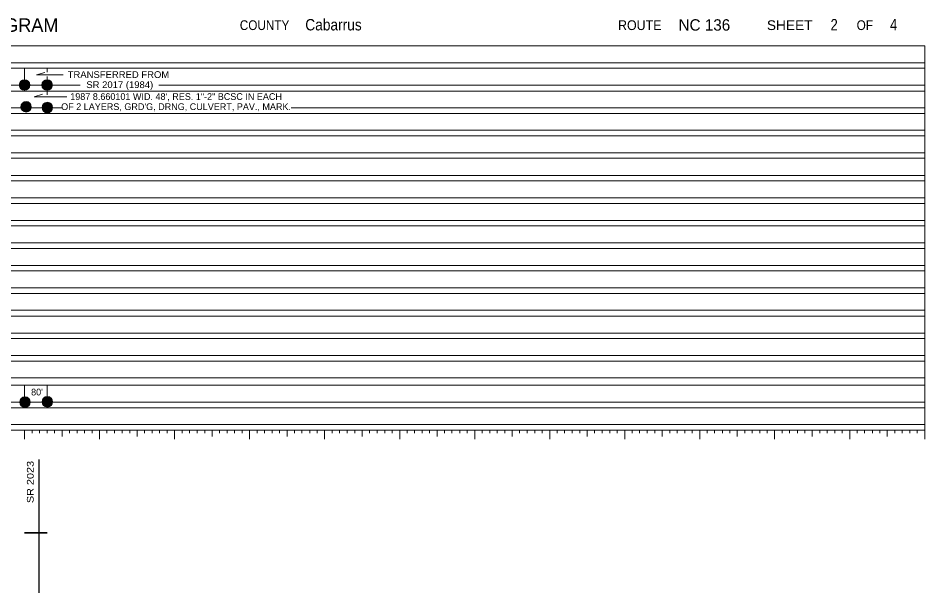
# Model space of a CAD drawing. Extents: x 0.3 to 21.8, y -10.9 to 5.5.
# Drawn here: x 9.71 to 21.81, y -2.17 to 5.5 of the extents above; entities that cross this region are included whole.
import ezdxf
from ezdxf.enums import TextEntityAlignment as Align

# ---------------------------------------------------------------- set-up
doc = ezdxf.new("R2010")
doc.units = 0
doc.header["$LTSCALE"] = 0.04
doc.layers.add('1', color=7, linetype='Continuous', lineweight=13)

msp = doc.modelspace()

# ---------------------------------------------------------------- hatches: boundary and pattern name
at = {"layer": '1'}
for points in [[(9.864, 4.606, 1), (9.724, 4.606, 1)], [(10.166, 4.606, 1), (10.026, 4.606, 1)], [(9.885, 4.315, 1), (9.745, 4.315, 1)], [(10.169, 4.306, 1), (10.029, 4.306, 1)], [(9.871, 0.377, 1), (9.731, 0.377, 1)], [(10.169, 0.381, 1), (10.029, 0.381, 1)]]:
    msp.add_hatch(color=256, dxfattribs=at).paths.add_polyline_path(points)

# ---------------------------------------------------------------- linework, layer by layer
for p, q in [((0.267, 5.129), (21.806, 5.129)), ((21.806, 0.002), (21.806, 5.129)), ((1.789, 4.901), (21.806, 4.901)), ((0.267, 4.829), (21.806, 4.829)), ((9.795, 4.526), (9.795, 4.829)), ((10.095, 4.778), (10.095, 4.829)), ((10.095, 4.526), (10.095, 4.718)), ((1.789, 4.603), (10.537, 4.603)), ((11.588, 4.603), (21.806, 4.603)), ((0.786, 4.526), (21.806, 4.526)), ((10.095, 4.473), (10.095, 4.526)), ((1.789, 4.302), (10.294, 4.302)), ((13.353, 4.302), (21.806, 4.302)), ((0.786, 4.228), (21.806, 4.228)), ((1.789, 4.004), (21.806, 4.004)), ((0.786, 3.927), (21.806, 3.927)), ((1.789, 3.701), (21.806, 3.701)), ((0.786, 3.629), (21.806, 3.629)), ((1.789, 3.4), (21.806, 3.4)), ((0.786, 3.326), (21.806, 3.326)), ((0.786, 3.025), (21.806, 3.025)), ((1.789, 3.102), (21.806, 3.102)), ((1.789, 2.801), (21.806, 2.801)), ((0.786, 2.727), (21.806, 2.727)), ((0.786, 2.426), (21.806, 2.426)), ((1.789, 2.501), (21.806, 2.501)), ((1.789, 2.2), (21.806, 2.2)), ((0.786, 2.126), (21.806, 2.126)), ((0.786, 1.825), (21.806, 1.825)), ((1.789, 1.9), (21.806, 1.9)), ((1.789, 1.601), (21.806, 1.601)), ((0.786, 1.524), (21.806, 1.524)), ((0.786, 1.226), (21.806, 1.226)), ((1.789, 1.298), (21.806, 1.298)), ((1.789, 1), (21.806, 1)), ((0.786, 0.923), (21.806, 0.923)), ((1.789, 0.702), (21.806, 0.702)), ((0.267, 0.603), (21.806, 0.603)), ((9.795, 0.3), (9.795, 0.603)), ((10.095, 0.3), (10.095, 0.603)), ((1.789, 0.377), (21.806, 0.377)), ((1.789, 0.077), (21.806, 0.077)), ((9.795, -0.118), (9.795, 0.002)), ((9.894, -0.039), (9.894, 0.002)), ((9.995, -0.039), (9.995, 0.002)), ((10.096, -0.039), (10.096, 0.002)), ((10.194, -0.039), (10.194, 0.002)), ((10.295, -0.08), (10.295, 0.002)), ((10.394, -0.039), (10.394, 0.002)), ((10.495, -0.039), (10.495, 0.002)), ((10.596, -0.039), (10.596, 0.002)), ((10.697, -0.039), (10.697, 0.002)), ((10.796, -0.118), (10.796, 0.002)), ((10.894, -0.039), (10.894, 0.002)), ((10.995, -0.039), (10.995, 0.002)), ((11.096, -0.039), (11.096, 0.002)), ((11.197, -0.039), (11.197, 0.002)), ((11.296, -0.08), (11.296, 0.002)), ((11.394, -0.039), (11.394, 0.002)), ((11.495, -0.039), (11.495, 0.002)), ((11.596, -0.039), (11.596, 0.002)), ((11.697, -0.039), (11.697, 0.002)), ((11.796, -0.118), (11.796, 0.002)), ((11.897, -0.039), (11.897, 0.002)), ((11.996, -0.039), (11.996, 0.002)), ((12.097, -0.039), (12.097, 0.002)), ((12.198, -0.039), (12.198, 0.002)), ((12.296, -0.08), (12.296, 0.002)), ((12.397, -0.039), (12.397, 0.002)), ((12.496, -0.039), (12.496, 0.002)), ((12.597, -0.039), (12.597, 0.002)), ((12.698, -0.039), (12.698, 0.002)), ((12.797, -0.118), (12.797, 0.002)), ((12.898, -0.039), (12.898, 0.002)), ((12.996, -0.039), (12.996, 0.002)), ((13.1, -0.039), (13.1, 0.002)), ((13.198, -0.039), (13.198, 0.002)), ((13.297, -0.08), (13.297, 0.002)), ((13.398, -0.039), (13.398, 0.002)), ((13.496, -0.039), (13.496, 0.002)), ((13.6, -0.039), (13.6, 0.002)), ((13.698, -0.039), (13.698, 0.002)), ((13.797, -0.118), (13.797, 0.002)), ((13.898, -0.039), (13.898, 0.002)), ((13.997, -0.039), (13.997, 0.002)), ((14.1, -0.039), (14.1, 0.002)), ((14.199, -0.039), (14.199, 0.002)), ((14.3, -0.08), (14.3, 0.002)), ((14.398, -0.039), (14.398, 0.002)), ((14.497, -0.039), (14.497, 0.002)), ((14.6, -0.039), (14.6, 0.002)), ((14.699, -0.039), (14.699, 0.002)), ((14.8, -0.118), (14.8, 0.002)), ((14.899, -0.039), (14.899, 0.002)), ((14.997, -0.039), (14.997, 0.002)), ((15.101, -0.039), (15.101, 0.002)), ((15.199, -0.039), (15.199, 0.002)), ((15.3, -0.08), (15.3, 0.002)), ((15.399, -0.039), (15.399, 0.002)), ((15.497, -0.039), (15.497, 0.002)), ((15.601, -0.039), (15.601, 0.002)), ((15.699, -0.039), (15.699, 0.002)), ((15.8, -0.118), (15.8, 0.002)), ((15.899, -0.039), (15.899, 0.002)), ((16, -0.039), (16, 0.002)), ((16.101, -0.039), (16.101, 0.002)), ((16.2, -0.039), (16.2, 0.002)), ((16.301, -0.08), (16.301, 0.002)), ((16.399, -0.039), (16.399, 0.002)), ((16.5, -0.039), (16.5, 0.002)), ((16.601, -0.039), (16.601, 0.002)), ((16.702, -0.039), (16.702, 0.002)), ((16.801, -0.118), (16.801, 0.002)), ((16.899, -0.039), (16.899, 0.002)), ((17, -0.039), (17, 0.002)), ((17.102, -0.039), (17.102, 0.002)), ((17.203, -0.039), (17.203, 0.002)), ((17.301, -0.08), (17.301, 0.002)), ((17.4, -0.039), (17.4, 0.002)), ((17.501, -0.039), (17.501, 0.002)), ((17.602, -0.039), (17.602, 0.002)), ((17.703, -0.039), (17.703, 0.002)), ((17.801, -0.118), (17.801, 0.002)), ((17.9, -0.039), (17.9, 0.002)), ((18.001, -0.039), (18.001, 0.002)), ((18.102, -0.039), (18.102, 0.002)), ((18.203, -0.039), (18.203, 0.002)), ((18.302, -0.08), (18.302, 0.002)), ((18.403, -0.039), (18.403, 0.002)), ((18.501, -0.039), (18.501, 0.002)), ((18.602, -0.039), (18.602, 0.002)), ((18.703, -0.039), (18.703, 0.002)), ((18.802, -0.118), (18.802, 0.002)), ((18.903, -0.039), (18.903, 0.002)), ((19.001, -0.039), (19.001, 0.002)), ((19.105, -0.039), (19.105, 0.002)), ((19.203, -0.039), (19.203, 0.002)), ((19.302, -0.08), (19.302, 0.002)), ((19.403, -0.039), (19.403, 0.002)), ((19.502, -0.039), (19.502, 0.002)), ((19.605, -0.039), (19.605, 0.002)), ((19.704, -0.039), (19.704, 0.002)), ((19.802, -0.118), (19.802, 0.002)), ((19.903, -0.039), (19.903, 0.002)), ((20.002, -0.039), (20.002, 0.002)), ((20.105, -0.039), (20.105, 0.002)), ((20.204, -0.039), (20.204, 0.002)), ((20.303, -0.08), (20.303, 0.002)), ((20.404, -0.039), (20.404, 0.002)), ((20.502, -0.039), (20.502, 0.002)), ((20.606, -0.039), (20.606, 0.002)), ((20.704, -0.039), (20.704, 0.002)), ((20.805, -0.118), (20.805, 0.002)), ((20.904, -0.039), (20.904, 0.002)), ((21.002, -0.039), (21.002, 0.002)), ((21.106, -0.039), (21.106, 0.002)), ((21.204, -0.039), (21.204, 0.002)), ((21.305, -0.08), (21.305, 0.002)), ((21.404, -0.039), (21.404, 0.002)), ((21.503, -0.039), (21.503, 0.002)), ((21.606, -0.039), (21.606, 0.002)), ((21.705, -0.039), (21.705, 0.002)), ((21.806, -0.118), (21.806, 0.002))]:
    msp.add_line(p, q, dxfattribs=at)
at = {"layer": '1', "lineweight": 25}
msp.add_line((9.983, -0.388), (9.983, -2.167), dxfattribs=at)
at = {"layer": '1', "lineweight": 35}
msp.add_line((9.796, -1.365), (10.095, -1.365), dxfattribs=at)
at = {"layer": '1'}
for points in [[(10.31, 4.741), (9.952, 4.741), (10.063, 4.773)], [(10.359, 4.45), (9.922, 4.45), (10.033, 4.482)], [(0.267, 0.3), (1.789, 0.3), (21.806, 0.3)], [(0.267, 0.002), (1.789, 0.002), (21.806, 0.002)]]:
    msp.add_lwpolyline(points, dxfattribs=at)
for centre in [(9.794, 4.606), (10.096, 4.606), (9.815, 4.315), (10.099, 4.306), (9.801, 0.377), (10.099, 0.381)]:
    msp.add_circle(centre, 0.07, dxfattribs=at)

# ---------------------------------------------------------------- texts
for s, height, p in [('NORTH CAROLINA STATE HIGHWAY CONSTRUCTION AND INVENTORY DIAGRAM', 0.1801, (0.786, 5.315)), ('NC 136', 0.152, (18.52, 5.331)), ("80'", 0.09, (9.882, 0.466))]:
    msp.add_text(s, height=height, dxfattribs=at).set_placement(p)
for s, height, width, p in [('COUNTY', 0.1301, 0.9, (12.997, 5.339)), ('ROUTE', 0.1301, 0.95, (18.002, 5.339)), ('SHEET', 0.1301, 1.05, (20.003, 5.339)), ('2', 0.152, 0.85, (20.596, 5.334)), ('OF', 0.1301, 0.9, (21.005, 5.339)), ('4', 0.152, 0.85, (21.389, 5.334)), ('TRANSFERRED FROM ', 0.09, 1.05, (11.065, 4.7)), ('SR 2017 (1984)', 0.09, 1.05, (11.065, 4.565))]:
    msp.add_text(s, height=height, dxfattribs=dict(at, width=width)).set_placement(p, align=Align.CENTER)
at = {"layer": '1', "width": 0.9}
msp.add_text('Cabarrus', height=0.152, dxfattribs=at).set_placement((13.54, 5.334))
at = {"layer": '1'}
for s, p in [('1987 8.660101 WID. 48\', RES. 1"-2" BCSC IN EACH ', (11.833, 4.407)), ("OF 2 LAYERS, GRD'G, DRNG, CULVERT, PAV., MARK. ", (11.833, 4.272))]:
    msp.add_text(s, height=0.09, dxfattribs=at).set_placement(p, align=Align.CENTER)
at = {"layer": '1', "width": 1.2}
msp.add_text('SR 2023', height=0.09, rotation=90, dxfattribs=at).set_placement((9.916, -0.97))

doc.saveas('drawing.dxf')
